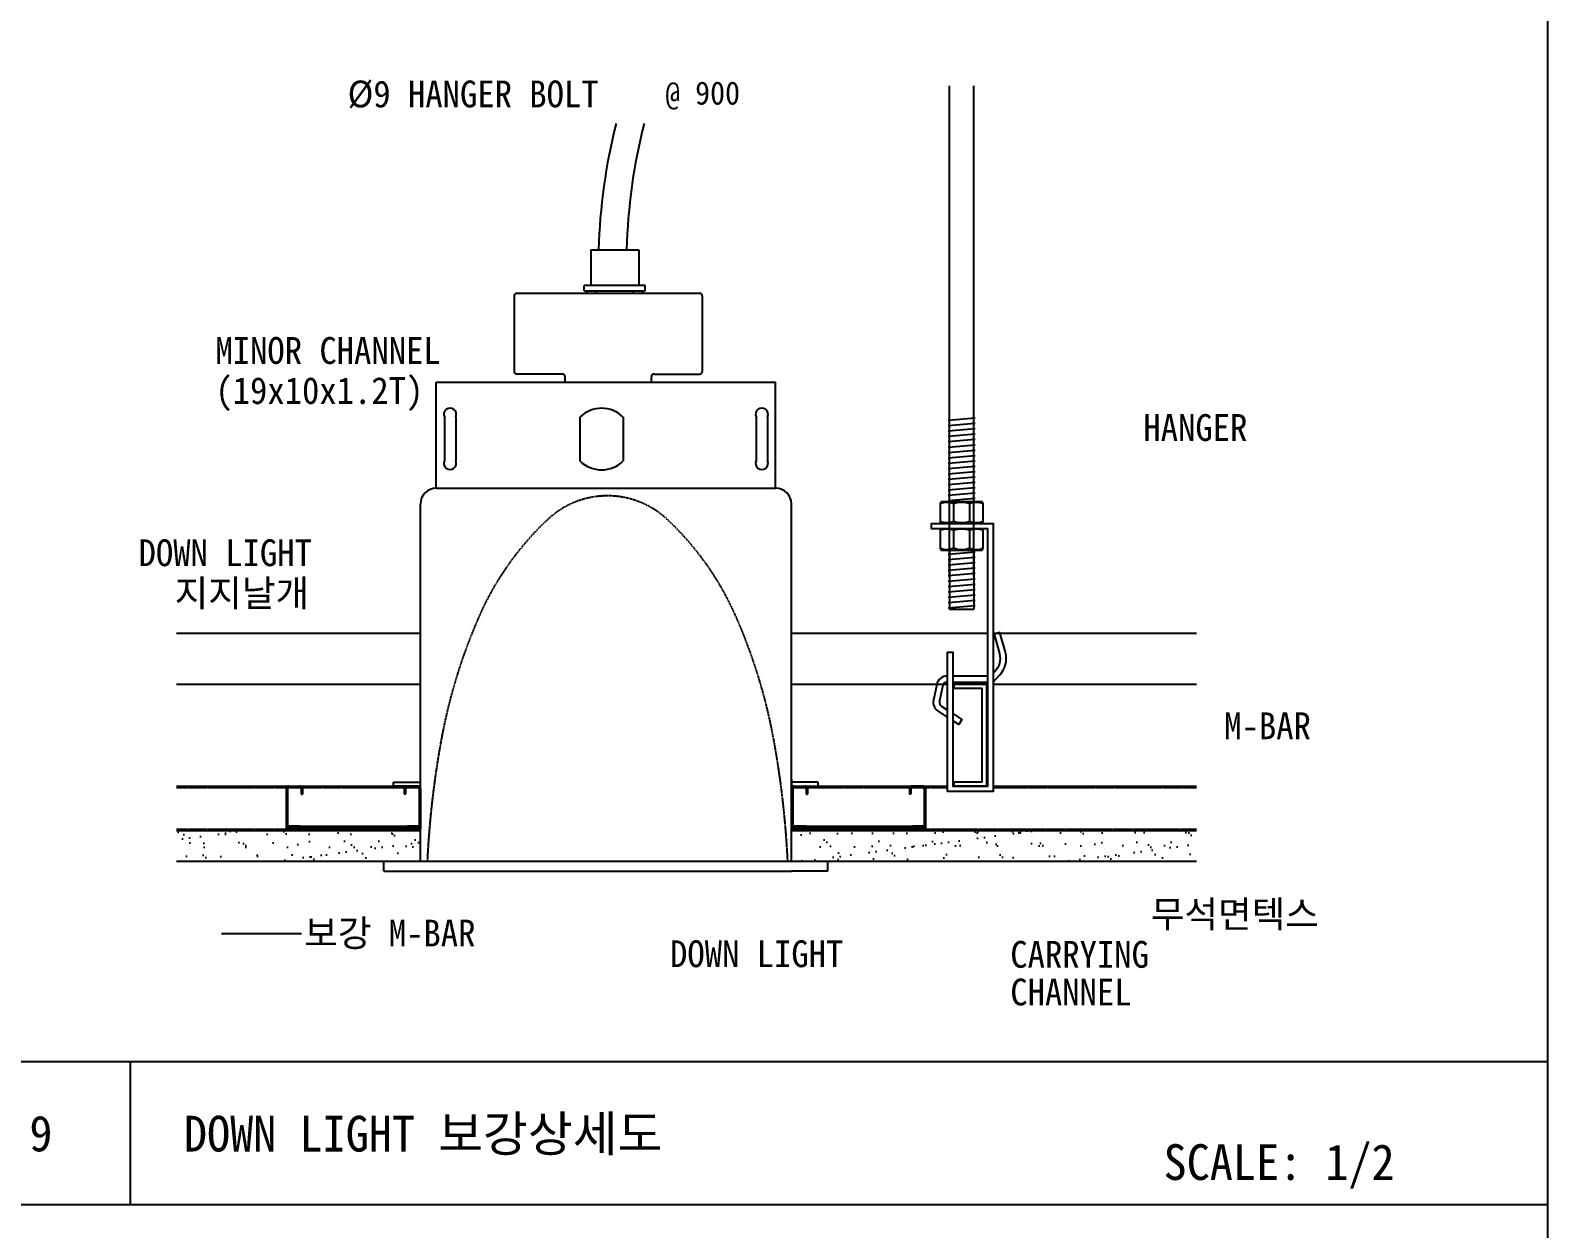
# Model space of a CAD drawing. Header units: millimetres. Extents: x 4197 to 36683, y 11436 to 28100.
# Drawn here: x 20667 to 25759, y 15942 to 19965 of the extents above; entities that cross this region are included whole.
import ezdxf
from ezdxf.enums import TextEntityAlignment as Align

# ---------------------------------------------------------------- set-up
doc = ezdxf.new("R2010")
doc.units = ezdxf.units.MM
doc.header["$MEASUREMENT"] = 0
doc.linetypes.add('HID', pattern=[2, 1.1, -0.9])
doc.layers.get('0').update_dxf_attribs({"linetype": 'CONTINUOUS'})
for name, color, linetype in [('3', 6, 'CONTINUOUS'), ('A-MKXS-LEAD', 7, 'CONTINUOUS'), ('COR', 4, 'CONTINUOUS'), ('DIM', 7, 'CONTINUOUS'), ('ETC', 6, 'CONTINUOUS'), ('FIN', 6, 'CONTINUOUS'), ('FORM', 7, 'CONTINUOUS'), ('FUR', 4, 'CONTINUOUS'), ('HA', 9, 'CONTINUOUS'), ('TEX', 3, 'CONTINUOUS'), ('TEXT', 7, 'CONTINUOUS'), ('WID', 4, 'CONTINUOUS')]:
    doc.layers.add(name, color=color, linetype=linetype)
doc.styles.add('돋움', font='')
doc.styles.get('돋움').set_extended_font_data('DotumChe')
pattern_1 = [(37.5, (-935392.1, -8251.25), (-2.834701, 86.7070696), [0, -68.4, 0, -76.5, 0, -73.125]), (7.5, (-935392.1, -8251.25), (79.639952, 126.996573), [0, -36.9, 0, -61.65, 0, -23.625]), (327.5, (-935447.45, -8251.25), (140.136384, 0.2546574), [0, -22.5, 0, -81, 0, -105.75]), (317.5, (-935447.45, -8251.25), (135.275697, 39.4954), [0, -11.25, 0, -53.1, 0, -60.75])]

# ---------------------------------------------------------------- blocks, each defined once
blk = doc.blocks.new('TACK')
at = {"layer": 'FIN'}
for p, q in [((0, 0), (16, 0)), ((192, 0), (176, 0)), ((-4, -4), (-4, -64)), ((-2, -4), (-2, -59.5)), ((0, -2), (16, -2)), ((18, -4), (18, -12)), ((18, -12), (20, -12)), ((20, -4), (20, -12)), ((172, -4), (172, -12)), ((174, -12), (172, -12)), ((174, -4), (174, -12)), ((192, -2), (176, -2)), ((194, -4), (194, -59.5)), ((196, -4), (196, -64)), ((-2, -66), (15, -66)), ((16.6, -60), (-1.5, -60)), ((-1.5, -60), (15, -60)), ((16, -62), (-1, -62)), ((-1, -62), (15, -62)), ((15.4, -64), (-1, -64)), ((-1, -64), (15, -64)), ((15, -60), (177, -60)), ((16.5, -64.3), (18.5, -65.7)), ((17.1, -62.3), (19.1, -63.7)), ((17.7, -60.3), (19.7, -61.7)), ((172.4, -66), (19.6, -66)), ((171.8, -64), (20.2, -64)), ((171.2, -62), (20.8, -62)), ((174.3, -60.3), (172.3, -61.7)), ((174.9, -62.3), (172.9, -63.7)), ((175.5, -64.3), (173.5, -65.7)), ((175.4, -60), (193.5, -60)), ((176, -62), (193, -62)), ((176.6, -64), (193, -64)), ((193.5, -60), (177, -60)), ((193, -62), (177, -62)), ((193, -64), (177, -64)), ((193, -65), (177, -65)), ((194, -66), (177, -66))]:
    blk.add_line(p, q, dxfattribs=at)
for centre, radius, start, end in [((0, -4), 4, 90, 180), ((16, -4), 4, 0, 90), ((176, -4), 4, 90, 180), ((192, -4), 4, 0, 90), ((0, -4), 2, 90, 180), ((16, -4), 2, 0, 90), ((176, -4), 2, 90, 180), ((192, -4), 2, 0, 90), ((-2, -64), 2, 180, 270), ((-1.5, -59.5), 0.5, 180, 270), ((-1, -63), 1, 90, 270), ((15, -65), 1, 270, 90), ((15.4, -66), 2, 56.3099, 90), ((16, -64), 2, 56.3099, 90), ((16.6, -62), 2, 56.3099, 90), ((19.6, -64), 2, 236.3099, 270), ((20.2, -62), 2, 236.3099, 270), ((20.8, -60), 2, 236.3099, 270), ((171.2, -60), 2, 270, 303.6901), ((171.8, -62), 2, 270, 303.6901), ((172.4, -64), 2, 270, 303.6901), ((175.4, -62), 2, 90, 123.6901), ((176, -64), 2, 90, 123.6901), ((176.6, -66), 2, 90, 123.6901), ((177, -65), 1, 90, 270), ((193, -63), 1, 270, 90), ((193.5, -59.5), 0.5, 270, 0), ((194, -64), 2, 270, 0)]:
    blk.add_arc(centre, radius, start, end, dxfattribs=at)

msp = doc.modelspace()

# ---------------------------------------------------------------- hatches: boundary and pattern name
at = {"layer": 'HA'}
h = msp.add_hatch(dxfattribs=at)
h.set_pattern_fill('AR-SAND', color=256, scale=45, style=0)
h.set_pattern_definition(pattern_1)
h.paths.add_polyline_path([(21157.6, 17175.4), (21971.2, 17175.4), (21971.2, 17278.9), (21157.6, 17278.9)])
h = msp.add_hatch(dxfattribs=at)
h.set_pattern_fill('AR-SAND', color=256, scale=45, style=0)
h.set_pattern_definition(pattern_1)
h.paths.add_polyline_path([(24580.3, 17175.4), (23225.9, 17175.4), (23225.9, 17278.9), (24580.3, 17278.9)])

# ---------------------------------------------------------------- linework, layer by layer
for p, q in [((21885.7, 17427.4), (21885.7, 17440.9)), ((21885.7, 17440.9), (21975.7, 17440.9)), ((21975.7, 17427.4), (21885.7, 17427.4)), ((23311.4, 17440.9), (23221.4, 17440.9)), ((23221.4, 17427.4), (23311.4, 17427.4)), ((23311.4, 17427.4), (23311.4, 17440.9))]:
    msp.add_line(p, q)
for points in [[(25759.4, 28100.1), (25759.4, 12014.1), (4196.9, 12014.1), (4196.9, 28100.1)], [(23767.6, 17755), (23767.6, 17769.4), (23875.6, 17769.4), (23875.6, 17427.4), (23767.6, 17427.4), (23767.6, 17441.8), (23861.2, 17441.8), (23861.2, 17755)]]:
    msp.add_lwpolyline(points, close=True)
at = {"layer": '3'}
for p, q in [((22547.6, 19227.3), (22708.5, 19227.3)), ((22547.6, 19227.3), (22547.6, 19108.2)), ((22708.5, 19227.3), (22708.5, 19108.2)), ((22729.9, 19107.7), (22525.5, 19107.7)), ((22525.5, 19090.2), (22525.5, 19107.7)), ((22729.9, 19090.2), (22729.9, 19107.7)), ((22290.4, 19073.1), (22290.4, 18819.6)), ((22299.3, 19082), (22913.2, 19082)), ((22525.5, 19090.2), (22729.9, 19090.2)), ((22533.8, 19090.2), (22535, 19082)), ((22565.9, 19090.2), (22565.9, 19082)), ((22689.2, 19090.2), (22689.2, 19082)), ((22721.3, 19090.2), (22720, 19082)), ((22922.1, 19073.1), (22922.1, 18819.6)), ((22452.5, 18810.7), (22299.3, 18810.7)), ((22461.4, 18783.6), (22461.4, 18801.8)), ((22751.1, 18783.6), (22751.1, 18801.8)), ((22760, 18810.7), (22913.2, 18810.7)), ((22029.1, 18427.7), (22029.1, 18783.6)), ((22029.1, 18783.6), (23168, 18783.6)), ((23168, 18427.7), (23168, 18783.6)), ((22056.3, 18666.9), (22056.3, 18520.1)), ((22094.6, 18666.9), (22094.6, 18520.1)), ((22511.4, 18665.9), (22511.4, 18519.1)), ((22656.9, 18665.9), (22656.9, 18519.1)), ((23102.5, 18666.9), (23102.5, 18520.1)), ((23140.8, 18666.9), (23140.8, 18520.1)), ((22029.1, 18427.7), (23168, 18427.7)), ((22191.4, 18427.7), (23005.7, 18427.7)), ((21975.7, 17175.4), (21975.7, 18374.3)), ((23221.4, 17175.4), (23221.4, 18374.3)), ((21853.2, 17142), (21853.2, 17175.4)), ((21853.2, 17175.4), (23343.9, 17175.4)), ((23343.9, 17142), (23343.9, 17175.4)), ((21853.2, 17142), (23221.4, 17142)), ((23343.9, 17142), (23221.4, 17142))]:
    msp.add_line(p, q, dxfattribs=at)
for centre, radius, start, end in [((24536.6, 19171.2), 1963.7, 165.8157, 178.3621), ((24630.5, 19171.2), 1963.7, 165.8157, 178.3621), ((22299.3, 19073.1), 8.9, 90, 180), ((22913.2, 19073.1), 8.9, 0, 90), ((22299.3, 18819.6), 8.9, 180, 270), ((22452.5, 18801.8), 8.9, 0, 90), ((22760, 18801.8), 8.9, 90, 180), ((22913.2, 18819.6), 8.9, 270, 0), ((22075.4, 18675.7), 21.1, 335.183, 204.817), ((22584.2, 18592.5), 103.3, 45.2536, 134.7464), ((23121.7, 18675.7), 21.1, 335.183, 204.817), ((22075.4, 18511.2), 21.1, 155.183, 24.817), ((22584.2, 18592.5), 103.3, 225.2536, 314.7464), ((23121.7, 18511.2), 21.1, 155.183, 24.817), ((22029.1, 18374.3), 53.4, 90, 180), ((23168, 18374.3), 53.4, 0, 90)]:
    msp.add_arc(centre, radius, start, end, dxfattribs=at)
at = {"layer": 'A-MKXS-LEAD'}
for points in [[(23751.9, 19438.3, 0, 30, 0), (23661.9, 19438.3, 0, 0, 0), (23535.9, 19438.3, 0, 0, 0), (23535.9, 19752, 0, 0, 0), (23117.4, 19752, 0, 0, 0)], [(23906.7, 18176.4, 0, 30, 0), (23938.4, 18260.6, 0, 0, 0), (24081.8, 18642, 0, 0, 0), (24366.7, 18642, 0, 0, 0)], [(21526.4, 17343.7, 0, 30, 0), (21436.4, 17343.7, 0, 0, 0), (21308.1, 17343.7, 0, 0, 0), (21308.1, 16932.4, 0, 0, 0), (21576.5, 16932.4, 0, 0, 0)]]:
    msp.add_lwpolyline(points, format="xyseb", dxfattribs=at)
at = {"layer": 'COR'}
msp.add_lwpolyline([(23745.1, 17409.4), (23745.1, 17877.4), (23763.1, 17877.4), (23763.1, 17427.4), (23880.1, 17427.4), (23880.1, 18291.4), (23691.1, 18291.4), (23691.1, 18309.4), (23898.1, 18309.4), (23898.1, 17409.4)], close=True, dxfattribs=at)
at = {"layer": 'DIM'}
for p, q in [((21157.6, 17278.9), (21975.7, 17278.9)), ((21157.6, 17278.9), (21975.7, 17278.9)), ((23221.4, 17278.9), (24580.3, 17278.9)), ((21157.6, 17175.4), (21975.7, 17175.4)), ((23221.4, 17175.4), (24580.3, 17175.4)), ((21308.1, 16932.4), (21576.5, 16932.4))]:
    msp.add_line(p, q, dxfattribs=at)
at = {"layer": 'ETC'}
for p, q in [((21157.6, 17940.4), (21975.7, 17940.4)), ((23221.4, 17940.4), (23880.1, 17940.4)), ((23898.1, 17940.4), (23911, 17940.4)), ((23898.1, 17940.4), (24580.3, 17940.4)), ((21157.6, 17769.4), (21975.7, 17769.4)), ((23221.4, 17769.4), (23745.1, 17769.4)), ((23730.8, 17769.4), (23745.1, 17769.4)), ((23763.1, 17769.4), (23880.1, 17769.4)), ((23763.1, 17769.4), (23880.1, 17769.4)), ((23898.1, 17769.4), (24580.3, 17769.4)), ((21157.6, 17427.4), (21975.7, 17427.4)), ((23221.4, 17449.9), (23221.4, 17278.9)), ((23221.4, 17427.4), (23745.1, 17427.4)), ((23898.1, 17427.4), (24580.3, 17427.4)), ((21157.6, 17278.9), (21975.7, 17278.9)), ((23221.4, 17278.9), (24580.3, 17278.9))]:
    msp.add_line(p, q, dxfattribs=at)
at = {"layer": 'FIN'}
for p, q in [((23747.4, 18655.8), (23837.4, 18663.7)), ((23747.4, 18637.8), (23837.4, 18645.7)), ((23747.4, 18619.8), (23837.4, 18627.7)), ((23747.4, 18601.8), (23837.4, 18609.7)), ((23747.4, 18583.8), (23837.4, 18591.7)), ((23747.4, 18565.8), (23837.4, 18573.7)), ((23747.4, 18547.8), (23837.4, 18555.7)), ((23747.4, 18529.8), (23837.4, 18537.7)), ((23747.4, 18511.8), (23837.4, 18519.7)), ((23747.4, 18493.8), (23837.4, 18501.7)), ((23747.4, 18475.8), (23837.4, 18483.7)), ((23747.4, 18457.8), (23837.4, 18465.7)), ((23747.4, 18439.8), (23837.4, 18447.7)), ((23747.4, 18421.8), (23837.4, 18429.7)), ((23747.4, 18403.8), (23837.4, 18411.7)), ((23747.4, 18385.8), (23837.4, 18393.7)), ((23747.4, 18206), (23837.4, 18213.8)), ((23747.4, 18188), (23837.4, 18195.8)), ((23747.4, 18170), (23837.4, 18177.8)), ((23747.4, 18152), (23837.4, 18159.8)), ((23747.4, 18134), (23837.4, 18141.8)), ((23747.4, 18116), (23837.4, 18123.8)), ((23747.4, 18098), (23837.4, 18105.8)), ((23747.4, 18080), (23837.4, 18087.8)), ((23747.4, 18062), (23837.4, 18069.8)), ((23747.4, 18044), (23837.4, 18051.8)), ((23747.4, 18026), (23837.4, 18033.8)), ((23742.7, 17776.5), (23745.1, 17776.5)), ((23744.2, 17797.2), (23745.1, 17797.2)), ((23763.1, 17797.2), (23880.1, 17797.2)), ((23763.1, 17776.5), (23880.1, 17776.5))]:
    msp.add_line(p, q, dxfattribs=at)
at = {"layer": 'FIN', "linetype": 'HID'}
for p, q in [((21157.6, 17422.9), (21975.7, 17422.9)), ((23221.4, 17422.9), (23745.1, 17422.9)), ((23898.1, 17422.9), (24580.3, 17422.9)), ((21157.6, 17283.4), (21975.7, 17283.4)), ((23221.4, 17283.4), (24580.3, 17283.4))]:
    msp.add_line(p, q, dxfattribs=at)
for points in [[(22598.6, 18401.8, 0.185739), (22403.3, 18322.7, 0.100774), (22173.4, 17998.8, 0.011375), (22141.2, 17921.3, 0.033238)], [(23066.5, 17921.3, 0.011375), (23034.3, 17998.8, 0.100774), (22804.4, 18322.7, 0.195098), (22598.6, 18401.8, 0.190415)], [(22141.2, 17921.3, 0.047467), (22046, 17585, 0.033238), (21998.8, 17175.4, 0.045328)], [(23208.9, 17175.4, 0.033238), (23161.7, 17585, 0.047467), (23066.5, 17921.3, 0.100774)]]:
    msp.add_lwpolyline(points, format="xyb", dxfattribs=at)
at = {"layer": 'FIN'}
for points in [[(23898.1, 17776.5), (23919.9, 17799.6, 0.261897), (23939.3, 17876.6), (23921.1, 17943.2), (23901.1, 17937.7), (23919.1, 17872.1, -0.261897), (23904, 17812.1), (23898.1, 17805.9)], [(23744.2, 17797.2, 0.354318), (23709, 17768.7), (23697.9, 17716.4, 0.310817), (23713.5, 17678.7), (23745.1, 17658.3)], [(23742.7, 17776.5, 0.354318), (23729.5, 17765.8), (23718.4, 17713.5, 0.310817), (23726.3, 17694.6), (23745.1, 17682.5)]]:
    msp.add_lwpolyline(points, format="xyb", dxfattribs=at)
msp.add_lwpolyline([(23763.1, 17670.8), (23793.6, 17651.1), (23782.6, 17634.1), (23763.1, 17646.7)], dxfattribs=at)
at = {"layer": 'FORM', "linetype": 'Continuous'}
for p, q in [((25759.4, 16501.2), (4196.9, 16501.2)), ((21002.2, 16500), (21002.2, 16021.2)), ((25759.4, 16021.2), (4196.9, 16021.2))]:
    msp.add_line(p, q, dxfattribs=at)
at = {"layer": 'FUR'}
for p, q in [((23751.9, 18131.2), (23751.9, 19778.2)), ((23832.9, 18131.2), (23832.9, 19778.2)), ((23765.4, 18375.1), (23765.4, 18315.7)), ((23819.4, 18375.1), (23819.4, 18315.7)), ((23765.4, 18285.1), (23765.4, 18225.7)), ((23819.4, 18285.1), (23819.4, 18225.7)), ((23751.9, 18219.4), (23751.9, 18021.4)), ((23832.9, 18219.4), (23832.9, 18021.4)), ((23751.9, 18021.4), (23832.9, 18021.4))]:
    msp.add_line(p, q, dxfattribs=at)
for points in [[(23864.4, 18375.1, 0.218444), (23819.4, 18375.1, 0.182037), (23765.4, 18375.1, 0.218444), (23720.4, 18375.1)], [(23864.4, 18315.7, -0.218444), (23819.4, 18315.7, -0.182037), (23765.4, 18315.7, -0.218444), (23720.4, 18315.7)], [(23864.4, 18285.1, 0.218444), (23819.4, 18285.1, 0.182037), (23765.4, 18285.1, 0.218444), (23720.4, 18285.1)], [(23864.4, 18225.7, -0.218444), (23819.4, 18225.7, -0.182037), (23765.4, 18225.7, -0.218444), (23720.4, 18225.7)]]:
    msp.add_lwpolyline(points, format="xyb", dxfattribs=at)
at = {"layer": 'TEXT'}
for points in [[(21191.4, 17702.4, 0, 30, 0), (21191.4, 17792.4, 0, 0, 0), (21191.4, 18893.2, 0, 0, 0), (21264.1, 18893.2, 0, 0, 0)], [(21930.2, 17433.8, 0, 30, 0), (21930.2, 17523.8, 0, 0, 0), (21930.2, 18193.5, 0, 0, 0), (21656.2, 18193.5, 0, 0, 0)], [(24500.3, 17349.3, 0, 30, 0), (24500.3, 17439.3, 0, 0, 0), (24500.3, 17618, 0, 0, 0), (24644.2, 17618, 0, 0, 0)], [(23801.1, 17408.8, 0, 30, 0), (23801.1, 17318.8, 0, 0, 0), (23801.1, 16851.8, 0, 0, 0), (23915.5, 16851.8, 0, 0, 0)], [(24179.3, 17203.6, 0, 30, 0), (24179.3, 17113.6, 0, 0, 0), (24179.3, 16982.1, 0, 0, 0), (24416.8, 16982.1, 0, 0, 0)], [(22490.1, 17155.1, 0, 30, 0), (22490.1, 17065.1, 0, 0, 0), (22490.1, 16862.3, 0, 0, 0), (22727.7, 16862.3, 0, 0, 0)]]:
    msp.add_lwpolyline(points, format="xyseb", dxfattribs=at)
at = {"layer": 'WID'}
for points in [[(23864.4, 18315.7), (23864.4, 18375.1), (23859.9, 18381.4), (23724.9, 18381.4), (23720.4, 18375.1), (23720.4, 18315.7), (23724.9, 18309.4), (23859.9, 18309.4)], [(23864.4, 18225.7), (23864.4, 18285.1), (23859.9, 18291.4), (23724.9, 18291.4), (23720.4, 18285.1), (23720.4, 18225.7), (23724.9, 18219.4), (23859.9, 18219.4)]]:
    msp.add_lwpolyline(points, close=True, dxfattribs=at)

# ---------------------------------------------------------------- block references
at = {"layer": 'FIN', "xscale": 2.25, "yscale": 2.25, "zscale": 2.25}
for p in [(21534.7, 17427.4), (23230.4, 17427.4)]:
    msp.add_blockref('TACK', p, dxfattribs=at)

# ---------------------------------------------------------------- texts
at = {"layer": 'TEX', "style": '돋움'}
for s, height, p in [(' Ø9 HANGER BOLT', 90, (21673.4, 19751.2)), ('@ 900', 77.76, (22797.5, 19754.3)), ('MINOR CHANNEL', 90, (21287.8, 18889.9)), ('(19x10x1.2T)', 90, (21287.8, 18755.5)), ('무석면텍스', 90, (24427.1, 16997.6)), ('DOWN LIGHT 보강상세도', 120, (21182.2, 16260.6))]:
    msp.add_text(s, height=height, dxfattribs=at).set_placement(p, align=Align.MIDDLE_LEFT)
for s, p in [('HANGER', (24402.5, 18586.3)), ('DOWN LIGHT', (21030, 18165.9)), ('지지날개', (21150.9, 18030.2)), ('M-BAR', (24673.9, 17584.9)), ('보강 M-BAR', (21585.8, 16889)), ('DOWN LIGHT', (22813.8, 16819.7)), ('CARRYING', (23955.8, 16817.6)), ('CHANNEL', (23955.8, 16691.2))]:
    msp.add_text(s, height=90, dxfattribs=at).set_placement(p)
msp.add_text('9', height=120, dxfattribs=at).set_placement((20702.2, 16261.2), align=Align.MIDDLE_CENTER)
msp.add_text('SCALE: 1/2', height=120, dxfattribs=at).set_placement((25245.7, 16105.2), align=Align.RIGHT)

doc.saveas('drawing.dxf')
